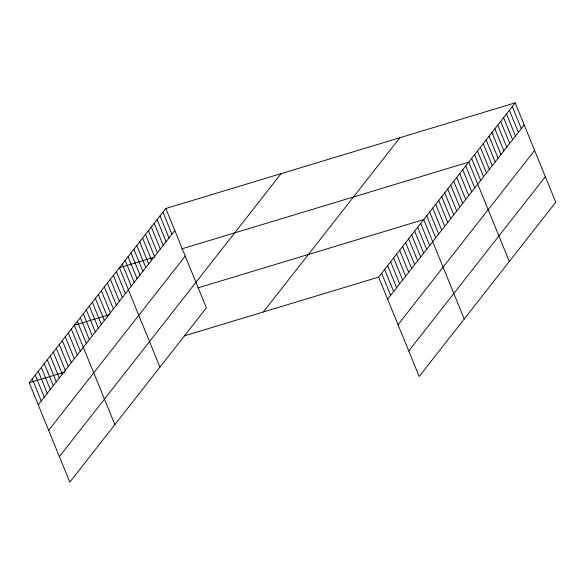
<?xml version="1.0" encoding="UTF-8"?>
<svg xmlns="http://www.w3.org/2000/svg" width="585" height="585" viewBox="0 0 585 585"><rect width="100%" height="100%" fill="white"/><g stroke="black" fill="none" stroke-linecap="round" stroke-linejoin="round"><path stroke-width="0.88" d="M165.826 208.501L206.373 307.871L69.805 482.142L29.25 382.766L165.826 208.501L515.195 102.858L555.75 202.234L419.174 376.499L378.627 277.129L515.195 102.858M38.252 404.82L174.82 230.548M48.665 430.333L185.233 256.069M59.392 456.629L281.114 173.635M263.33 311.988L399.906 137.716M387.621 299.176L524.197 124.905M398.034 324.69L534.61 150.425M408.761 350.985L545.337 176.714M154.323 257.188L119.391 267.755L159.939 367.124M181.401 248.998L468.76 162.111L509.316 261.48M109.256 314.693L74.317 325.26L114.872 424.637M197.862 287.9L423.694 219.616L464.249 318.993M29.25 382.766L65.059 371.943M184.136 335.936L378.627 277.129M512.292 106.558L521.293 128.612M509.389 110.265L518.39 132.312M506.493 113.965L515.487 136.02M503.59 117.673L512.584 139.72M500.687 121.373L509.681 143.42M497.784 125.073L506.778 147.127M494.881 128.78L503.882 150.828M491.978 132.481L500.979 154.535M489.075 136.188L498.076 158.235M486.172 139.888L495.173 161.935M483.276 143.596L492.27 165.643M480.373 147.296L489.367 169.343M477.47 150.996L486.464 173.05M474.567 154.703L483.561 176.75M471.664 158.403L480.665 180.458M465.755 165.943L474.757 187.99M462.75 169.774L471.751 191.829M459.744 173.613L468.746 195.661M456.746 177.445L465.74 199.492M453.741 181.277L462.735 203.331M450.735 185.116L459.73 207.163M447.73 188.948L456.724 210.995M444.724 192.779L453.726 214.827M441.719 196.611L450.721 218.666M438.713 200.45L447.715 222.497M435.708 204.282L444.71 226.329M432.703 208.114L441.704 230.168M429.704 211.953L438.699 234M426.699 215.785L435.693 237.832M420.688 223.448L429.683 245.503M417.683 227.287L426.684 249.334M414.677 231.119L423.679 253.166M411.672 234.951L420.673 257.005M408.666 238.79L417.668 260.837M405.661 242.621L414.663 264.669M402.663 246.453L411.657 268.508M399.657 250.292L408.652 272.339M396.652 254.124L405.646 276.171M393.647 257.956L402.641 280.003M390.641 261.787L399.643 283.842M387.636 265.627L396.637 287.674M384.63 269.458L393.632 291.505M381.625 273.29L390.626 295.345M162.922 212.201L171.917 234.249M160.019 215.909L169.014 237.956M157.116 219.609L166.118 241.656M154.213 223.309L163.215 245.364M151.31 227.017L160.312 249.064M148.407 230.717L157.409 252.771M145.511 234.424L154.506 256.471M142.608 238.124L151.603 260.171M139.705 241.832L148.7 263.879M136.802 245.532L145.797 267.579M133.899 249.232L142.901 271.286M130.996 252.939L139.998 274.987M128.093 256.639L137.095 278.694M125.19 260.347L134.192 282.394M122.287 264.047L131.289 286.094M116.386 271.586L125.38 293.633M113.38 275.418L122.375 297.465M110.375 279.25L119.369 301.304M107.369 283.089L116.371 305.136M104.364 286.921L113.366 308.968M101.359 290.752L110.36 312.807M98.353 294.591L107.355 316.639M95.355 298.423L104.349 320.47M92.35 302.255L101.344 324.309M89.344 306.094L98.338 328.141M86.339 309.926L95.333 331.973M83.333 313.757L92.328 335.805M80.328 317.589L89.329 339.644M77.322 321.428L86.324 343.475M71.311 329.092L80.313 351.146M68.313 332.931L77.308 354.978M65.308 336.763L74.302 358.81M62.302 340.594L71.297 362.649M59.297 344.433L68.291 366.481M56.292 348.265L65.293 370.312M53.286 352.097L62.288 374.144M50.281 355.929L59.282 377.983M47.275 359.768L56.277 381.815M44.27 363.599L53.272 385.647M41.272 367.431L50.266 389.486M38.266 371.27L47.261 393.317M35.261 375.102L44.255 397.149M32.255 378.934L41.25 400.981"/></g></svg>
